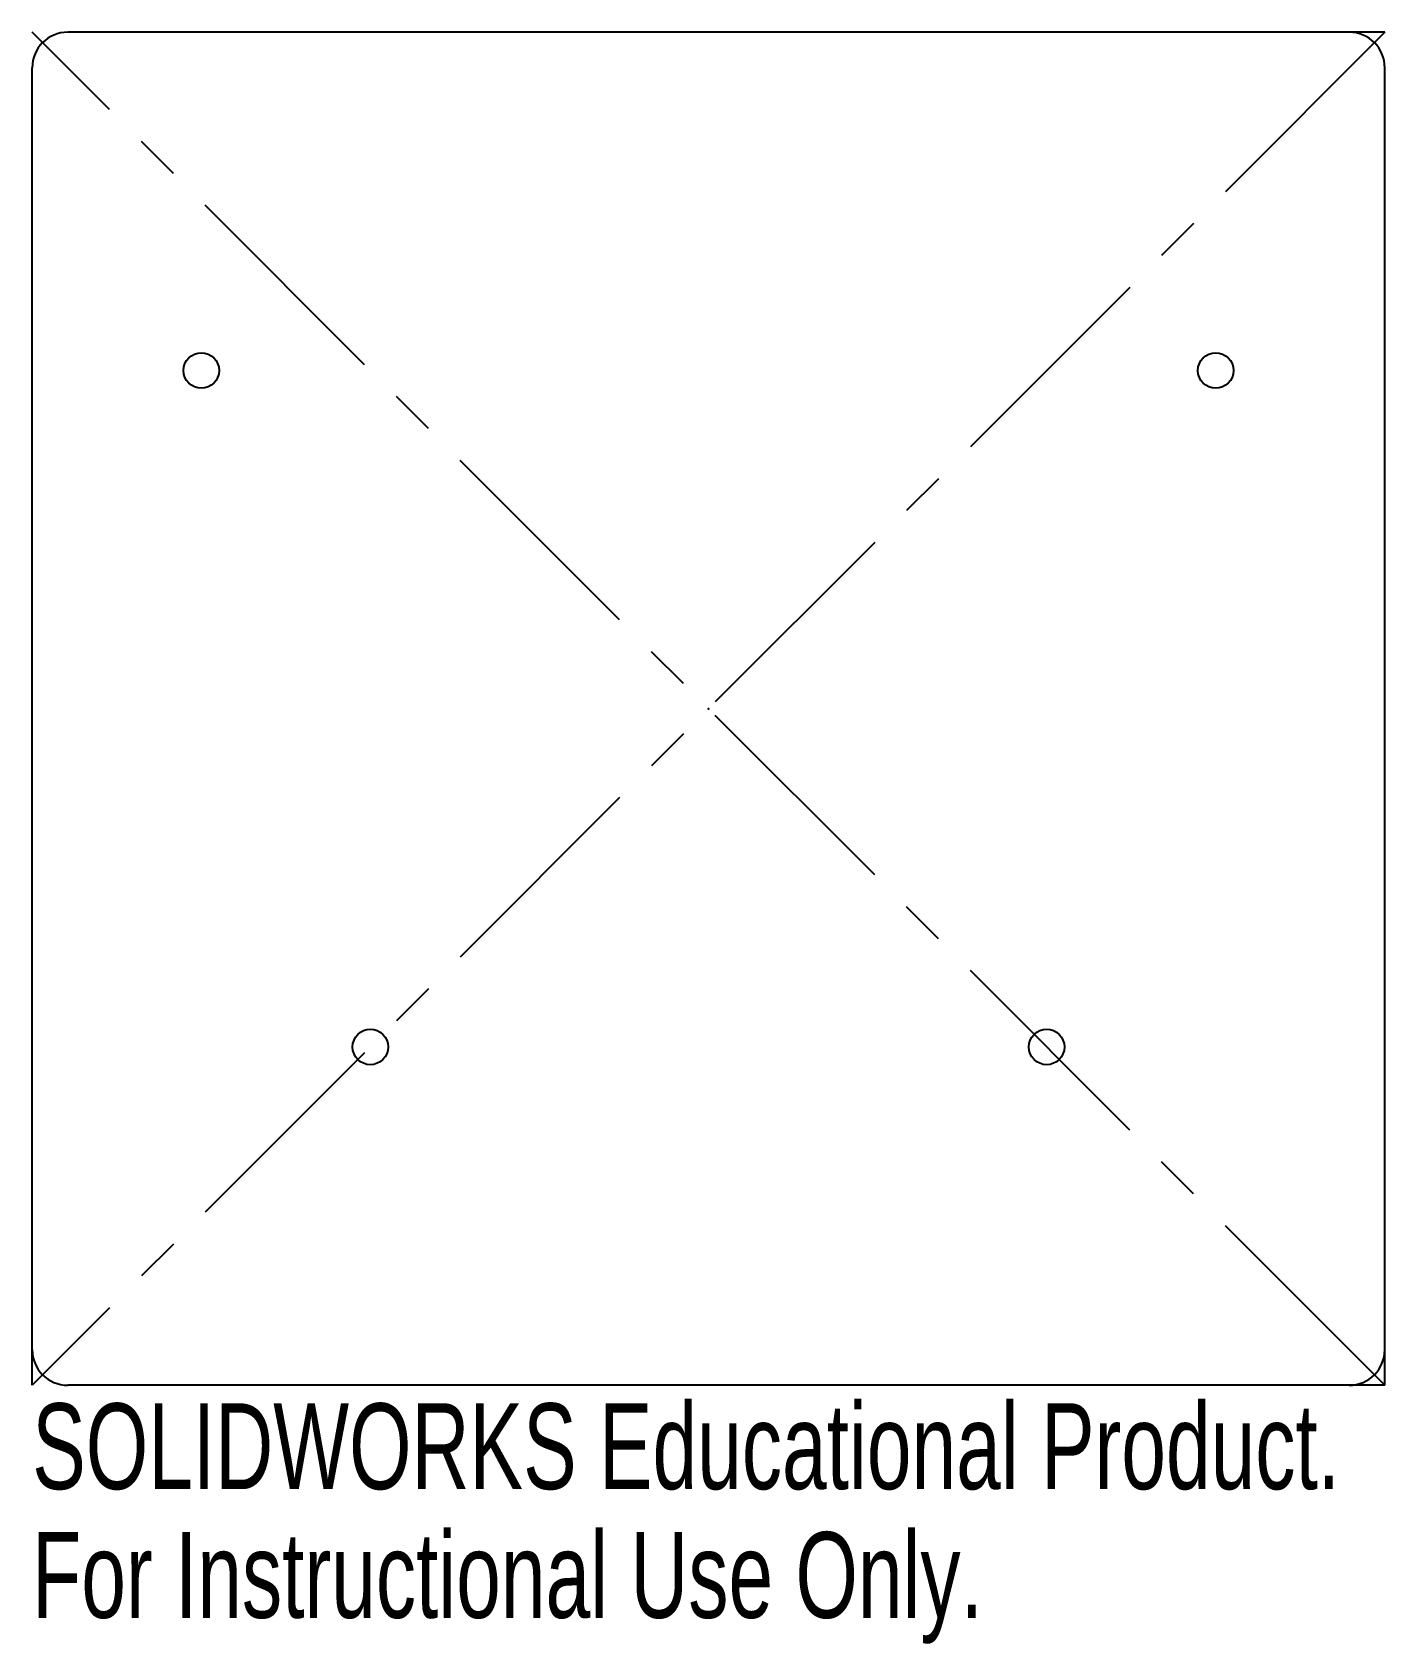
# Model space of a CAD drawing. Header units: millimetres. Extents: x -38.1 to 38.1, y -52.7 to 38.1.
import ezdxf

# ---------------------------------------------------------------- set-up
doc = ezdxf.new("R2010")
doc.units = ezdxf.units.MM
doc.header["$PDSIZE"] = -1
doc.linetypes.add('CENTERX2', pattern=[20.32, 12.7, -2.54, 2.54, -2.54])
doc.styles.add('SLDTEXTSTYLE0', font='TXT', dxfattribs={"width": 0.7})

msp = doc.modelspace()

# ---------------------------------------------------------------- linework, layer by layer
at = {"color": 7, "linetype": 'CENTERX2'}
for p, q in [((38.1, 38.1), (-38.1, 38.1)), ((-38.1, -38.1), (-38.1, 38.1)), ((38.1, -38.1), (-38.1, 38.1)), ((38.1, 38.1), (-38.1, -38.1)), ((38.1, -38.1), (38.1, 38.1)), ((38.1, -38.1), (-38.1, -38.1))]:
    msp.add_line(p, q, dxfattribs=at)
at = {"color": 7, "linetype": 'Continuous'}
for p, q in [((36.1, 38.1), (-36.1, 38.1)), ((-38.1, -36.1), (-38.1, 36.1)), ((38.1, -36.1), (38.1, 36.1)), ((36.1, -38.1), (-36.1, -38.1))]:
    msp.add_line(p, q, dxfattribs=at)
for centre in [(-28.575, 19.05), (28.575, 19.05), (-19.05, -19.05), (19.05, -19.05)]:
    msp.add_circle(centre, 1, dxfattribs=at)
for centre, start, end in [((-36.1, 36.1), 90, 180), ((36.1, 36.1), 0, 90), ((-36.1, -36.1), 180, 270), ((36.1, -36.1), 270, 0)]:
    msp.add_arc(centre, 2, start, end, dxfattribs=at)
msp.add_point((0, 0), dxfattribs=at)

# ---------------------------------------------------------------- texts
at = {"color": 7, "linetype": 'Continuous', "char_height": 4.83362, "attachment_point": 1, "style": 'SLDTEXTSTYLE0'}
for s, insert in [('SOLIDWORKS Educational Product.', (-38.1, -39.12)), ('For Instructional Use Only.', (-38.1, -46.37))]:
    msp.add_mtext(s, dxfattribs=dict(at, insert=insert))

doc.saveas('drawing.dxf')
